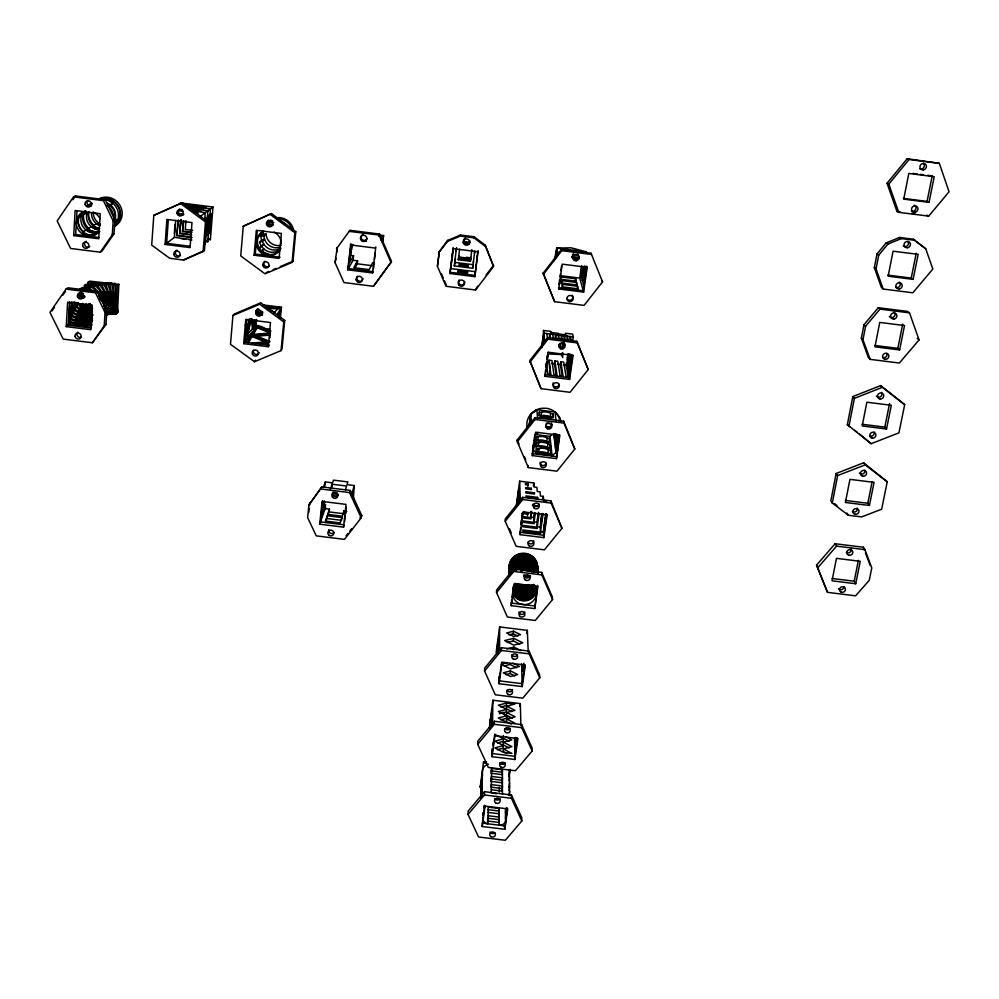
<?xml version="1.0" encoding="UTF-8"?>
<svg xmlns="http://www.w3.org/2000/svg" width="999" height="999" viewBox="0 0 999 999"><rect width="100%" height="100%" fill="white"/><g stroke="black" fill="none" stroke-linecap="round" stroke-linejoin="round"><path stroke-width="1.5" d="M484.565 671.003L501.473 650.461L501.473 647.689L529.07 651.086L539.61 674.924L539.76 677.809L522.789 698.164L495.292 694.78L484.565 671.003L484.64 668.156L501.473 647.689M502.06 791.071L502.422 785.988L491.358 784.627L490.996 787.137L502.06 788.498M502.06 784.04L502.422 777.771L491.471 776.435L491.083 781.443M502.06 774.675L502.422 769.73L491.583 768.406L491.196 773.338M526.885 427.023L526.898 422.689A17.195 16.633 -6.8 0 1 541.77 408.279L546.266 408.254A17.195 16.633 -6.8 0 1 560.739 421.166M499.05 683.728L502.06 662.187L525.349 665.047L522.24 686.588L499.05 683.728L499.075 676.286M498.801 822.289L499.175 817.082L488.036 815.721M498.838 814.934L499.2 808.491L488.186 807.142L487.899 823.8A5.682 5.12 2.2 0 1 482.992 819.38M499.562 650.124L499.65 626.947L527.347 630.369L528.221 652.122M499.2 808.491L499.138 825.174A5.682 5.12 1.6 0 0 505.494 820.791L505.457 809.415M499.263 791.845L499.275 787.287M496.553 592.594L496.578 590.047L513.698 568.955L541.695 572.427L552.322 596.94L552.547 599.525L535.264 620.479L507.392 617.032L496.553 592.594L513.748 571.428L513.698 568.955M279.458 317.02L279.495 314.123L279.033 317.158M279.72 316.72L279.757 312.375M477.709 744.292L494.355 724.3L494.393 721.253L521.615 724.6L532.042 747.814L532.167 750.961L515.447 770.753L488.324 767.444L477.709 744.292L477.809 741.171L494.393 721.253M491.246 793.006L491.583 768.406M492.007 756.68L494.955 735.714L517.932 738.536L514.897 759.49L492.007 756.68L492.107 748.988M492.544 725.012L492.869 700.237L520.342 703.608L520.904 725.386M532.017 571.715A14.548 13.711 -1 0 0 524.113 569.467L522.24 570.179L524.138 569.954L524.2 567.17L522.302 567.145L522.664 570.354L524.2 567.17L522.327 567.632A14.498 13.661 -1 0 0 516.383 569.592M487.612 822.264L487.674 818.231L498.813 819.592M489.323 728.483L492.869 700.237M527.909 566.72L526.086 566.233L525.674 569.517L524.2 569.792L524.225 566.57L527.909 566.72L525.686 569.43L529.857 569.505L531.331 567.17L529.707 566.258L528.533 569.33L531.331 567.17L529.732 566.745A14.448 13.624 -1 0 0 513.461 569.954M468.056 814.435L484.453 794.979L484.515 791.683L511.388 794.967L521.728 817.594L521.803 820.991L505.344 840.259L478.571 837L468.056 814.435L468.194 811.063L484.515 791.683M486.575 762.137L483.578 761.775L483.553 762.974L486.55 763.348M482.192 826.523L485.052 806.093L507.729 808.865L504.782 829.282L482.192 826.523L482.679 820.204M483.104 812.674L483.041 815.346L483.454 812.449M481.868 796.315L482.529 770.341A8.142 7.418 2 0 1 488.461 764.148M480.194 786.188L480.157 787.424L483.578 761.775M556.693 434.016L555.194 444.455L555.444 434.078M493.568 266.408L485.189 245.142L474.125 236.751L460.389 235.015L447.627 240.397L439.348 251.398L437.425 266.296L446.004 286.288L475.536 290.01L493.568 266.408L485.189 245.142M87.837 285.402L87.962 282.367L89.723 281.156L118.844 284.315L117.482 313.024L115.847 314.36L109.728 313.698M116.346 303.746L117.208 285.527L118.844 284.315M66.234 326.636L67.607 302.322L92.345 305.432L90.872 329.72L66.234 326.636L68.194 325.162L91.184 328.047M68.194 325.162L69.518 301.723M73.701 235.602L75.125 210.514L100.25 213.686L98.714 238.749L73.701 235.602L75.649 234.515L99.088 237.475M91.409 324.263L91.221 327.297L68.232 324.413L70.167 322.964L71.366 301.873M75.649 234.515L76.998 211.014M91.596 321.241L92.42 307.642M91.908 321.728L92.37 314.173M92.395 342.757L104.208 325.924L105.057 312.525L95.454 292.794L66.009 289.098L49.95 312.375L63.212 339.111L92.395 342.757L105.994 324.463L106.843 311.114L97.278 291.471L67.982 287.799L66.009 289.098M100.25 252.198L112.275 234.827L113.162 220.991L103.421 200.649L73.526 196.878L57.168 220.904L70.617 248.476L100.25 252.198L102.073 251.049L114.061 233.754L114.935 219.98L105.245 199.725L75.487 195.966L73.526 196.878M153.796 215.384L151.711 245.13L169.718 258.291L183.479 260.027L203.097 251.598L204.445 250.449L206.793 220.879L182.205 202.735L153.796 215.384L182.205 202.735M165.085 244.455L166.895 219.418L191.995 222.577L190.072 247.602L165.085 244.455L174.425 237.375L191.308 239.498M168.319 219.867L166.608 243.331L190.035 246.291M174.301 233.729L174.975 224.513M174.425 237.375L175.674 220.454M192.045 237.562L176.811 235.639L177.947 220.367M176.811 235.639L178.471 220.005M191.758 235.065L179.683 233.541L180.694 219.917M180.295 226.573L180.744 220.542M179.683 233.541L181.219 219.555M191.483 232.617L182.505 231.493L183.292 220.979M182.505 231.493L183.804 220.629M185.951 220.542L185.277 229.47L192.695 230.407M204.645 220.192L205.245 212.575L193.019 211.039M203.097 251.598L205.831 217.457M205.232 243.918L207.867 210.689L189.698 208.391M206.83 235.727L208.441 215.547M204.845 241.396L207.829 241.77L210.452 208.828L184.94 205.607M209.39 233.666L210.989 213.661L208.866 215.322M207.417 239.298L210.377 239.673L212.987 207.005L180.257 202.859M270.841 330.856C267.982 332.018 258.192 322.003 257.717 328.009L270.454 333.004L252.834 334.465L252.272 336.626L265.185 341.908M252.722 335.914L252.834 334.465M248.339 342.857L258.054 326.236M259.39 327.847L259.515 326.423M232.942 315.509L230.494 344.293L254.495 361.725L281.044 350.624L282.03 349.051L284.715 320.429L260.727 302.834L234.141 314.086L232.942 315.509L259.64 304.208L260.727 302.834M243.269 226.249L240.734 255.919L265.072 273.863L292.058 262.387L293.007 261.189L295.791 231.693L271.466 213.574L243.269 226.249L271.466 213.574M243.681 343.656L245.791 319.43L270.479 322.527L268.269 346.74L243.681 343.656L258.117 325.624L256.044 325.374L247.377 334.128M246.815 319.493L244.83 342.108L269.305 345.179L268.269 346.74M254.121 255.245L256.318 230.27L281.381 233.441L279.083 258.391L254.121 255.245L255.257 254.083L257.305 230.769M256.044 325.374L256.568 319.505M257.929 327.672L258.117 325.624L245.017 339.985M475.536 290.01L477.547 286.214M523.888 663.261L522.477 671.128L523.089 664.41M270.005 337.65L270.279 334.628M280.432 318.057L281.443 307.217L262.974 304.895M281.044 350.624L283.741 321.89L284.715 320.429M292.058 262.387L294.842 232.755L295.791 231.693M516.833 737.811L515.172 751.198L515.709 737.449M477.197 257.33L477.322 255.931M453.171 247.49L449.925 273.514L474.85 276.661L477.834 251.823M476.024 266.583L476.173 265.135M498.201 652.135L498.938 644.692L497.352 654.108M308.903 504.97L307.63 517.532L316.246 535.864L344.493 539.36L361.188 517.832L361.8 515.571L350.224 490.422L321.865 486.9L308.903 504.97L321.865 486.9M308.766 512.499L309.19 508.329M309.465 505.544L309.752 502.759M336.438 248.838L349.95 230.319L379.595 234.066L391.571 261.501L373.476 286.288L343.956 282.567L335.04 262.587L337.2 247.702L336.725 252.26M336.114 258.341L335.04 262.587M490.097 726.485L491.046 717.195L490.047 721.59L492.107 709.59L490.909 726.91M490.671 726.373L490.959 723.638L490.284 726.56M491.645 725.224L491.933 722.464L491.246 725.424M319.717 524.188L322.065 501.423L346.004 504.395L343.544 527.147L319.717 524.188L325.624 507.167M322.702 500.736L320.504 521.903L344.243 524.85L343.544 527.147M322.877 502.172L321.416 516.321L323.276 510.988L324.3 501.186M324.887 486.101L325.324 481.943L332.555 482.842L333.504 480.144L347.902 481.93L347.04 484.652L354.283 485.551L353.346 498.863M347.64 269.805L350.924 243.793L348.339 268.569L373.139 271.691L372.552 272.939L347.64 269.805L353.097 260.24L353.559 255.744L350.549 255.369M324.613 501.286L323.738 509.677L325.549 504.483L325.112 508.616L329.458 509.165L328.271 514.547M350.399 256.843L351.648 244.817M351.685 249.725L351.998 246.728M326.935 518.506L327.235 515.721L341.87 517.544L341.571 520.329L326.935 518.506L325.574 522.564M345.392 489.81L346.591 486.038L332.08 484.228L331.78 487.012L332.267 485.626M353.097 260.24L357.605 260.814L357.28 263.798L354.745 268.444M346.803 511.313L343.906 510.951L343.619 513.711L329.158 511.913M344.568 521.828L345.217 515.784M345.542 512.762L346.191 506.718M345.716 513.611L346.178 509.365M372.552 272.939L375.824 246.94M373.476 268.606L374.15 262.412M374.488 259.315L375.162 253.122M352.759 496.953L353.097 493.881L352.335 496.428M382.43 242.632L383.092 236.613L378.559 236.039M382.954 241.546L383.616 235.564L349.25 231.381L349.95 230.319M456.531 247.59L454.295 265.934L472.652 268.244L473.051 264.673L454.932 262.387M473.339 262.612L473.501 261.201M474.488 253.484L474.637 252.123M485.102 246.278L474.001 237.849L474.125 236.751M439.348 251.398L437.425 266.296M449.925 273.514L453.284 248.714M452.622 255.494L451.998 259.915L452.26 258.529M459.615 249.188L458.316 259.752L470.404 261.288L470.879 257.38M529.358 426.061L530.594 418.306L530.794 422.227M457.954 273.714L458.329 270.654L467.544 271.815L467.17 274.875M470.404 261.288L471.853 249.563M472.652 268.244L474.75 251.099M467.544 271.815L467.357 273.301L458.091 272.128L458.329 270.654M474.85 276.661L478.084 250.637M516.121 506.718L519.655 481.181L533.803 482.942L534.065 487L536.925 487.35L537.212 491.471L540.097 491.833L540.422 496.028L543.319 496.391L543.668 500.661L546.603 501.023M496.078 652.722L499.65 626.947M517.432 504.333L518.906 493.706L517.47 505.606M518.194 504.02L519.043 497.889L518.456 503.771M554.969 412.063L536.863 409.665L530.719 414.248L529.095 425.911L530.719 414.385L536.875 409.802M551.223 334.103L550.824 331.381L543.531 330.469L542.869 340.409M541.733 346.466L542.732 339.273M481.056 784.627L482.417 774.799M542.27 344.742L543.881 333.179L573.264 336.875L572.852 339.76L569.905 339.398L570.329 336.501L571.216 340.946M480.919 789.647L482.292 779.757M480.831 792.806L482.217 782.891M555.357 258.454L556.793 248.102L571.066 247.802L586.538 251.86L556.793 248.102L554.283 260.652M482.08 787.949L480.694 797.914L481.181 780.119A8.129 7.38 2.1 0 0 482.217 784.777M555.831 257.854L557.042 249.188M481.206 796.865L482.005 791.146M520.929 523.888L521.515 519.655M521.915 516.833L522.502 512.587M501.635 662.424L499.063 680.831L522.152 683.678L524.8 665.284M520.067 534.665L523.239 511.913L547.165 514.885L543.893 537.624L520.067 534.665L520.616 527.797M521.041 524.775L522.727 512.699M522.102 523.663L522.489 520.904L534.09 522.34L534.178 523.676L522.539 522.227L522.489 520.904M511.226 605.669L514.323 583.491L537.949 586.425L534.752 608.578L511.226 605.669L511.588 600.112M512 597.177L512.624 592.757M513.036 589.81L513.648 585.389M532.33 455.594L535.601 432.205L559.865 435.227L556.493 458.616L532.33 455.594L532.604 450.674M533.016 447.752L533.628 443.394M534.028 440.472L534.64 436.101M527.847 486.575L528.234 483.853L525.387 483.491L525.449 484.715L528.296 485.064L528.234 483.853M555.194 433.666L558.166 437.437L555.981 452.622L552.072 455.507L536.538 453.558L533.391 449.937L535.539 434.615L538.473 432.43M549.35 336.813L549.75 333.916L550.374 338.324M538.985 414.398L539.323 412.05L541.583 412.325A4.708 1.111 7.9 0 1 546.041 412.013A4.708 1.111 7.9 0 1 550.674 413.461L552.947 413.748L553.384 417.32L539.635 415.596L539.323 412.05M484.065 808.091L484.465 805.194L484.415 807.854A5.682 5.145 2.1 0 1 485.114 805.956M546.89 358.728L547.315 355.731M492.994 744.517L493.356 741.907M545.117 376.336L548.488 352.272L573.089 355.357L569.617 379.408L545.117 376.336L545.554 370.154M545.966 367.157L546.603 362.662M547.015 359.665L548.064 352.185M482.979 818.044L484.715 805.669M492.682 749.038L492.045 753.521L514.847 756.318L517.432 738.411M493.094 746.053L494.767 734.115M536.451 442.507L535.951 446.053L538.236 446.341A4.745 1.211 8 0 1 541.695 445.854L542.732 445.954A4.745 1.211 8 0 1 547.402 447.49L549.687 447.764L550.199 444.23L547.902 443.943A4.745 1.199 8 0 0 543.231 442.42L542.195 442.32A4.745 1.199 8 0 0 538.736 442.794L536.451 442.507L536.75 446.366L550.611 448.089L550.199 444.23M558.928 284.565L559.577 279.932M560.014 276.848L560.451 273.763M560.889 270.667L561.538 266.046M558.753 288.961L562.237 264.161L587.212 267.32L583.628 292.095L558.753 288.961L558.503 287.65L583.254 290.771L586.825 266.096M538.823 415.572L541.096 415.859L541.583 412.325M536.238 452.072L536.75 448.489L539.073 448.776A4.808 1.236 8 0 1 543.618 448.376A4.808 1.236 8 0 1 548.364 449.937L550.686 450.224L551.111 454.195L537.05 452.435L536.75 448.489M535.501 440.172L537.762 440.459L538.261 436.963A4.683 1.174 8 0 1 541.67 436.501L542.694 436.6A4.683 1.174 8 0 1 547.302 438.086L549.562 438.374L549.974 442.132L536.288 440.422L536.001 436.675L538.261 436.963M567.844 353.808L570.417 367.757L569.992 370.741L567.432 356.693L567.007 359.565L569.555 373.713L569.13 376.685L566.096 376.311L563.673 362.063L560.751 361.7L563.049 375.924L560.014 375.549L557.829 361.326L554.895 360.964L556.967 375.162L553.933 374.787L551.972 360.589L549.05 360.227L550.099 374.513M527.472 515.596L527.859 512.874L523.576 512.35M538.236 446.341L538.736 442.794M561.101 283.554L561.525 280.557L576.585 282.467L577.247 284.99L562.05 283.079L561.525 280.557M533.379 485.951L533.803 482.942M539.073 448.776L538.561 452.36A4.808 1.236 8 0 1 543.119 451.96A4.808 1.236 8 0 1 547.852 453.521L550.174 453.808L550.686 450.224M509.028 634.865L513.186 633.816L513.548 631.218L520.579 634.677L513.648 636.425L506.618 632.954L513.548 631.218M561.9 287.375L562.325 284.34L577.584 286.276L578.271 288.861L562.862 286.925L562.325 284.34M555.219 337.55L555.631 334.653L556.331 339.073M507.305 642.457L513.311 640.933L513.673 638.311L522.802 642.819L513.798 645.142L504.67 640.584L513.673 638.311M534.415 513.086L533.791 517.494L530.919 517.132L531.755 511.263M505.844 674.675L510.102 673.513L510.464 670.878L517.632 674.562L510.539 676.523L503.371 672.814L510.464 670.878M513.461 649.737L513.836 647.077L521.041 650.686M554.895 360.964L554.495 363.823L551.573 363.461M558.166 337.924L558.566 335.027M500.749 707.017L506.256 705.594L506.618 703.059L514.86 704.07L506.63 706.193L506.268 708.741L511.838 711.538M506.618 703.059L498.351 705.182L506.655 709.365L506.293 711.912L499.338 713.723M503.409 735.539L503.059 738.086L509.028 741.183M506.63 706.193L514.985 710.376L506.68 712.549L506.306 715.122L512.325 718.156M495.079 734.515L503.421 738.848L503.059 741.408L497.465 742.956M506.655 709.365L498.314 711.525L506.693 715.771L506.331 718.343L500.724 719.829M546.053 514.023L543.456 532.03L540.509 531.668L540.184 527.097L537.262 526.735L536.962 522.252L534.065 521.89L535.327 513.024M505.806 736.775L511.788 739.884L503.421 742.195L503.059 744.755L509.09 747.914M506.68 712.549L515.097 716.807L506.718 719.03L506.343 721.615L511.201 724.088M561.101 338.286L561.513 335.402L562.287 339.822M503.421 738.848L495.017 741.158L503.434 745.566L503.071 748.139L497.415 749.725M552.947 413.748L552.447 417.282L550.174 416.995L550.674 413.461M549.562 438.374L549.063 441.87L546.803 441.583L547.302 438.086M503.421 742.195L511.875 746.603L503.434 748.963L503.071 751.548L506.718 753.471M547.402 447.49L547.902 443.943M536.962 522.252L538.461 512.387M538.548 513.711L537.674 519.88L537.587 518.556M537.262 526.735L539.173 513.336M562.162 376.036L560.339 364.56L560.751 361.7M561.65 355.844L562.062 353.009L562.824 357.58M564.035 338.661L564.447 335.764L565.272 340.197M547.852 453.521L548.364 449.937M562.524 355.806L562.937 352.947M542.882 499.463L543.319 496.391M540.946 519.73L541.783 513.861M540.184 527.097L542.095 513.698M566.97 339.023L567.382 336.139L568.244 340.572M575.187 281.706L575.611 278.758L560.751 276.873L561.263 279.32L576.261 281.219L575.611 278.758M542.207 513.598L540.909 524.725L542.519 513.523M540.509 531.668L543.094 513.648M576.161 285.452L576.585 282.467M555.182 433.903L554.557 438.336L554.108 434.602M526.923 633.391L527.347 630.369M577.584 286.276L577.147 289.298L572.577 288.723M543.993 526.161L545.716 514.185M559.215 420.916L559.615 417.869L560.052 421.079M583.628 292.095L579.732 278.097L581.43 266.271M581.992 265.971L580.706 274.875L581.406 277.31L582.917 266.833M508.941 775.736L509.827 769.642M508.953 776.972L510.052 769.33M546.753 514.148L543.706 535.277L519.992 532.33M509.078 780.918L509.478 778.121M519.905 706.58L520.342 703.608M534.752 608.578L537.574 585.364M583.491 266.508L581.755 278.534L582.467 281.031L584.652 265.871M556.493 458.616L559.403 434.752M508.916 787.324L509.527 783.091M505.469 812.736L506.093 808.403M508.941 790.484L509.552 786.238M505.494 818.081L506.955 807.941L506.968 810.614A5.682 5.145 1.5 0 0 506.58 807.979M572.152 355.806L571.715 358.803L570.841 354.258M572.552 355.257L569.305 377.697L544.917 374.637M504.782 829.282L507.292 808.416M508.991 795.579L509.602 791.308M278.796 317.495L279.495 312.937M525.686 569.43L526.111 566.72L524.25 567.057A14.486 13.661 -1 0 0 514.86 570.142M458.316 259.752L458.891 256.343M458.678 257.218L458.903 255.856M439.061 252.547L447.377 241.508L460.202 236.101L460.389 235.015M454.295 265.934L455.544 258.941M455.044 260.302L455.294 258.903M456.156 251.161L456.406 249.812M451.311 263.461L451.585 262.038M70.567 312.4L72.565 302.123L75.674 302.485M70.529 314.335L72.515 304.058L73.664 303.246L71.391 314.96L70.242 315.809M74.201 302.235L70.792 319.792L91.708 325.162M452.435 254.208L452.709 252.822M453.096 250.774L453.359 249.438M874.325 267.72L876.997 253.958L886.175 242.907L899.5 237.487L913.261 239.236L925.773 248.826L932.829 269.068L912.824 292.782L883.228 289.048L881.493 287.724L874.325 267.72L876.036 268.956L883.228 289.048M861.35 338.199L863.948 324.762L878.258 307.717L907.616 311.426L909.477 312.849L919.068 339.91L899.362 363.037L870.129 359.365L868.468 357.742L861.35 338.199L862.974 339.735L870.129 359.365M836.151 473.489L830.843 500.836L832.292 503.046L848.388 515.272L861.613 516.92L881.667 509.203L887.249 481.793L863.598 462.799L836.151 473.489L837.637 475.586L832.292 503.046M876.036 268.956L878.72 255.132L887.949 244.031L901.335 238.599L915.159 240.347M862.974 339.735L865.596 326.248L879.982 309.128L909.477 312.849M847.339 424.675L852.809 396.578L880.656 385.577L904.682 404.67L898.938 432.854L871.128 443.706L847.339 424.675L849.799 426.573M848.888 426.585L854.382 398.364L852.809 396.578M913.123 279.37L888.148 276.211L893.056 251.186L918.143 254.358L913.123 279.37L911.238 278.084L916.233 253.197M929.045 202.36L903.745 199.138L908.803 173.451L934.202 176.686L929.045 202.36L927.072 201.411L932.204 175.861L927.734 175.287M899.624 349.937L874.949 346.828L879.757 322.415L904.532 325.537L899.624 349.937L897.839 348.351L902.709 324.063M869.417 505.469L845.404 502.472L849.962 479.358L874.075 482.367L869.417 505.469L867.806 503.246L872.139 481.68M886.525 429.021L862.187 425.974L866.87 402.222L891.308 405.294L886.525 429.021L884.814 427.11L889.572 403.471M855.718 583.753L860.251 561.301L836.475 558.341L832.042 580.819L855.718 583.753L854.195 581.218L858.391 560.339M255.956 320.08L254.308 327.472L253.496 320.117M257.605 312.687L258.266 309.727M251.286 318.718L252.435 329.021L254.458 328.659L256.431 319.792M258.079 312.4L258.741 309.44M253.172 325.799L254.495 319.88M256.144 312.487L256.805 309.528M447.377 241.508L447.627 240.397M245.329 336.188L247.415 335.814L251.236 319.081M246.403 331.568L249.338 318.781M247.652 328.009L249.388 320.404M245.754 334.415L247.252 334.615L250.824 318.981M351.261 495.467L354.283 485.551M341.87 517.544L340.209 522.927L325.412 521.091L327.235 515.721M343.906 510.951L342.282 516.208L327.684 514.398L329.458 509.165M361.188 517.832L349.563 492.582L350.224 490.422M71.616 312.312L74.962 302.51M75.1 302.947L71.766 312.749L72.902 311.913L75.762 303.534M76.386 302.547L71.628 316.508L91.758 324.463M103.696 306.481L105.22 302.098L100.887 300.374M330.319 489.235L332.08 484.228M323.264 487.574L325.324 481.943M373.476 286.288L390.646 262.737M278.134 315.784L281.243 309.265M372.627 262.7L369.218 269.63L353.796 267.695L357.605 260.814M381.181 240.409L383.616 235.564M72.128 311.913L76.748 302.747M76.786 303.147L73.489 309.69L77.248 303.646M77.959 302.709L72.702 313.149L91.708 323.526M104.196 308.853L106.306 304.732L108.042 303.384L99.875 298.901M105.257 308.853L108.042 303.384M379.595 234.066L379.033 235.14L391.059 262.7M353.559 255.744L349.65 262.5L351.261 247.103L352.809 244.543M277.06 314.697L281.443 307.217M267.145 344.905L269.518 341.021M529.945 569.442L531.406 566.62L532.879 567.719L531.093 569.855L529.945 569.442L532.879 567.719L531.431 567.095A14.436 13.611 -1 0 0 510.501 573.988M524.2 569.792L526.098 566.833A14.473 13.649 -1 0 0 514.847 569.667M247.003 342.382L258.117 325.624M81.443 290.484L84.99 286.663L91.346 291.096M77.822 303.246L75.4 306.88L76.523 306.069M78.397 303.546L74.088 310.015L91.858 322.34M76.823 315.372L78.159 313.374L88.324 320.417L87.238 321.266L77.048 314.198L78.159 313.374M105.282 310.814L110.427 304.395L98.988 296.416M106.181 310.714L110.427 304.395M72.915 199.75L75.487 195.966M254.495 361.725L255.594 360.115M51.985 310.964L54.508 307.305M62.925 295.117L65.459 291.458M486.051 275.087L493.606 265.197M543.169 273.177L561.475 249.525L591.058 253.271L602.547 281.893L584.065 305.394L554.595 301.686L543.169 273.177L554.595 301.686M543.356 274.425L561.75 250.674L561.475 249.525M346.091 535.826L347.939 533.454M349.787 531.068L351.636 528.683M359.952 517.957L361.8 515.571M547.764 337.662L529.795 360.577L541.046 388.673L570.079 392.307L588.224 369.53L576.91 341.321L547.764 337.662L547.964 339.185L529.92 362.212M101.274 199.438A15.547 14.585 48.6 0 1 104.42 199.375L109.041 200.512L113.187 203.022L109.066 206.531M517.245 439.885L534.915 417.607L563.661 421.203L574.812 449.026L556.98 471.166L528.346 467.594L517.307 441.845L517.245 439.885L519.08 444.155M517.307 441.845L535.064 419.468L534.915 417.607M522.589 497.352L505.219 518.993L505.232 521.266L516.171 546.328L544.405 549.837L561.938 528.321L550.936 500.874L522.589 497.352L522.689 499.537L505.232 521.266M887.037 183.254L907.204 158.741L939.335 163.337L949.05 191.771L928.708 216.134L898.725 212.325L896.902 211.338L887.037 183.254L888.823 184.103L898.725 212.325M888.823 184.103L909.09 159.49L939.335 163.337M816.558 565.109L835.139 543.731L863.311 547.227L864.897 549.637L871.777 567.894L869.255 580.294L855.556 595.829L827.497 592.345L816.558 565.109L827.497 592.345M817.931 567.569L836.588 546.116L864.897 549.637M85.714 288.699L89.573 285.165L112.562 305.794L106.481 312.562M86.538 288.561L89.573 285.165M76.661 305.444L78.721 303.134L77.497 303.908M77.685 312.25L79.283 310.464L88.486 318.681L86.888 320.454M106.781 311.676L112.562 305.794M273.526 313.449L279.358 306.955M261.813 251.199L263.836 248.951L261.676 251.224L268.743 254.495M255.931 310.826L257.867 308.703M259.153 248.089L263.848 244.256L259.153 248.089A15.709 15.16 47.2 0 0 261.513 250.924M259.54 242.233L262.425 241.346L264.548 239.211L261.676 240.085L259.54 242.233A15.572 15.035 47.5 0 0 261.775 246.541A12.562 12.125 47.2 0 0 280.781 248.863M261.95 240.846A15.435 14.898 47.8 0 1 260.901 236.176L263.911 236.076L265.996 234.003A12.238 11.826 48.1 0 0 281.243 245.304M557.092 435.527L555.481 446.665L555.956 450.599L557.579 434.54M260.901 236.176L263.012 234.103L265.996 234.003M258.404 236.825L260.589 234.69A12.562 12.125 47.2 0 1 262.637 231.481M529.67 566.845L527.16 569.255L527.934 566.133L529.67 566.845L527.959 566.62A14.461 13.636 -1 0 0 513.898 569.992M532.23 570.367L534.378 567.944L535.489 569.38L532.317 570.317L533.179 570.978L536.475 570.404L537.762 572.752L537.325 571.028L534.028 571.64L536.525 569.83L537.212 571.478A14.386 13.561 -1.1 0 0 522.015 562.974A14.386 13.561 -1.1 0 0 509.627 575.074M90.022 287.25L94.131 284.028L114.311 307.192L106.219 313.998M91.821 285.989L94.131 284.028M98.014 292.807L99.85 291.258L107.929 300.524L106.893 301.323L98.801 292.02L99.85 291.258M104.208 325.924L105.994 324.463M183.479 260.027L204.445 250.449M98.913 284.74L103.059 282.854L116.696 309.802L106.718 314.872M107.467 314.423L108.479 313.611M106.294 314.722L115.684 308.541L98.651 283.266L94.805 285.689M107.018 314.223L108.042 313.399M114.311 307.192L112.612 308.541L110.589 306.218M106.331 313.848L107.355 313.024M105.057 312.525L106.843 311.114M114.485 304.27L115.472 303.484L112.962 291.945L111.963 292.707L114.161 302.822M209.815 209.478L212.987 207.005M199.775 216.845L207.867 210.689M207.243 211.326L210.452 208.828M90.297 318.132L92.07 316.758L85.902 304.683M88.486 318.681L87.4 319.518L78.172 311.288L79.283 310.464M90.135 313.461L91.896 312.113L89.972 303.484M103.446 303.446L105.22 302.098M85.202 304.283L89.323 312.35L88.249 313.162L83.441 303.733M101.399 300.137L102.46 299.35L99.912 297.577M206.793 220.879L205.444 221.903L180.732 203.671M89.785 304.483L90.422 307.355L89.373 308.154L88.412 303.821M90.21 305.569L91.271 304.795L88.849 304.87M536.538 453.558L535.102 434.515L549.974 436.376L552.472 434.515M110.065 313.948L116.196 313.773L117.832 312.425L115.11 283.416L113.449 284.64L115.035 301.498M106.693 284.715L111.401 283.017L117.682 311.838L116.034 313.187L106.98 314.585M82.118 304.558L81.019 305.344L87.875 315.447L88.961 314.623L82.118 304.558L80.095 305.831M95.055 292.395L96.129 291.621L105.332 299.887L104.283 300.674L98.514 295.504M95.454 292.794L97.278 291.471M102.685 284.877L107.33 282.779L117.345 310.914L115.697 312.25L106.943 314.835M98.551 285.352L103.059 282.854M94.318 286.139L98.651 283.266M533.179 570.978L535.564 568.843L536.475 570.404L533.966 571.703M78.933 289.722L80.807 288.436L83.529 289.935M106.731 314.161L115.684 308.541M112.275 234.827L114.061 233.754M114.86 222.315L118.244 220.354L115.422 219.181M113.162 220.991L114.935 219.98M113.187 203.022L109.753 204.832A15.684 14.698 48.4 0 0 106.668 202.797M87.313 212.662L83.604 214.585A12.712 11.913 48.1 0 1 85.415 211.288M103.421 200.649L105.245 199.725M87.138 313.324L89.323 312.35M105.869 314.785L116.696 309.802M534.303 568.493L531.218 569.817L533.004 567.207L534.303 568.493L533.029 567.682A14.423 13.599 -1 0 0 510.489 573.501M266.146 272.615L268.981 271.416M273.214 269.618L276.049 268.406M280.282 266.608L293.007 261.189M854.382 398.364L882.367 387.312L904.682 404.67M837.637 475.586L865.196 464.872L887.249 481.793M95.654 286.251L100.037 284.952M102.947 284.078L107.33 282.779M93.132 315.022L90.16 315.896L91.92 314.548L88.387 304.732M503.434 745.566L494.955 747.926L503.446 752.397L511.963 753.446L503.434 748.963M503.996 666.033L509.989 664.422L516.471 667.732M507.367 662.624L501.373 664.223L510.439 668.88L519.43 666.445L512.949 663.149M506.693 715.771L498.276 717.994L506.73 722.302M506.73 648.913L513.836 647.077M526.111 569.118L524.225 569.58L526.111 569.118A14.535 13.699 -1 0 1 533.041 571.928M100.837 284.665L82.717 287.487L80.907 288.723L86.975 287.787M103.859 284.191L111.401 283.017M92.395 286.164L101.011 284.827M88.049 307.729L90.422 307.355M527.971 569.005L526.111 569.23L527.971 569.005A14.523 13.686 -1 0 1 533.516 571.815M263.536 343.494L266.546 343.219M260.314 344.468L267.844 343.781M251.611 343.119L268.182 341.621L252.385 335.164M252.909 343.681L269.48 342.17M270.279 333.591L254.108 335.002L269.905 341.446M257.13 335.527L261.538 335.152M256.93 336.201L270.155 335.04M115.11 283.416L85.989 284.315L84.203 285.539L101.136 285.015M106.031 283.928L94.368 284.29L93.319 285.027L100.637 284.802M256.818 312.175L262.749 312.125M256.631 312.6L262.575 312.537M258.154 313.674L262.612 313.624M257.979 314.098L262.425 314.048M269.98 308.266L277.747 308.229M266.608 308.679L279.033 308.629L279.171 307.168L266.745 307.205M265.459 306.818L277.897 306.768M541.608 441.271L546.078 441.258M529.757 569.118L527.959 569.118L529.757 569.118A14.51 13.674 -1 0 1 534.39 572.102M87.962 282.367L104.895 284.203M114.123 285.202L117.208 285.527M512.662 595.816L514.847 596.078A11.763 11.064 -0.9 0 0 528.671 599.562A11.763 11.064 -0.9 0 0 535.851 587.912A11.726 11.039 -0.9 0 1 525.586 598.726A11.726 11.039 -0.9 0 1 513.274 591.995L512.874 590.609M494.355 724.3L521.69 727.659L532.167 750.961M506.78 728.958L509.627 729.307M500.024 763.785L504.507 764.335M491.233 770.866L502.06 772.202M491.508 773.326L502.422 774.662M491.121 778.92L502.06 780.256M491.396 781.455L502.422 782.804M491.283 789.759L502.422 791.121M492.644 793.169L496.828 793.681M484.453 794.979L511.426 798.276L521.803 820.991M495.392 798.763L499.612 799.275M487.837 809.64L498.851 810.976M488.086 812.399L499.188 813.76M487.937 821.091L499.15 822.452M482.267 823.114L504.77 825.861M522.689 499.537L551.148 503.084L561.938 528.321M532.33 505.282L538.249 506.018M522.202 513.461L527.922 514.173L527.859 512.874M321.079 489.035L349.563 492.582M332.667 492.27L337.088 492.819M332.517 493.681L338.399 494.418M334.028 496.378L337 496.74M832.08 578.483L854.195 581.218M513.748 571.428L541.858 574.912L552.547 599.525M523.963 575.886L530.119 576.648M511.176 603.059L534.602 605.956M501.473 650.461L529.183 653.87L539.76 677.809M506.256 705.594L509.003 705.931M177.747 213.474L183.816 214.236M178.721 213.798L183.129 214.348M452.947 248.626L477.972 251.785M179.783 214.822L182.867 215.21M363.748 240.834L366.571 241.196M466.346 257.28L469.33 257.655M458.778 257.018L470.741 258.529M350.224 244.917L375.249 248.064M560.489 275.674L579.732 278.097M183.017 231.119L191.983 232.243M560.327 279.832L563.299 280.207M567.757 280.769L570.729 281.144M180.207 233.167L190.759 234.49M450.861 268.594L475.337 271.678M177.335 235.252L191.034 236.975M562.612 283.741L565.621 284.128M571.64 284.89L574.65 285.264M450.162 272.265L474.962 275.399M181.106 238.661L185.702 239.248M188.761 239.623L191.82 240.01M564.947 287.762L567.994 288.149M355.781 263.611L372.302 265.697M255.257 254.083L280.095 257.218M874.799 345.454L897.839 348.351M550.986 332.455L558.291 333.366L559.315 339.448M558.379 333.903L565.709 334.827M547.964 339.185L577.247 342.869L588.224 369.53M562.337 354.67L547.952 353.908L548.189 355.731M80.107 297.64L83.167 298.027M79.72 297.902L82.792 298.289M557.417 364.198L560.339 364.56M563.261 364.935L567.657 365.484M260.901 328.034L269.792 329.158M70.167 322.964L91.533 325.637M862.1 424.263L884.814 427.11M539.81 417.582L542.12 417.869A4.77 1.136 7.9 0 1 546.628 417.532A4.77 1.136 7.9 0 1 551.323 419.018L553.621 419.305M535.064 419.468L563.936 423.089L574.812 449.026M555.057 438.411L557.504 438.711M554.895 439.572L557.342 439.872M532.192 453.583L556.256 456.58M845.391 500.449L867.806 503.246M531.393 569.418L529.67 569.205L531.393 569.418A14.498 13.661 -1 0 1 534.865 572.102M912.861 173.401L917.319 173.963M920.291 174.35L923.276 174.725M903.371 198.401L927.072 201.411M896.902 211.338L899.887 211.713M911.812 213.237L914.797 213.611M887.849 275.125L911.238 278.084M460.202 236.101L474.001 237.849M564.51 250.137L580.069 252.098M561.75 250.674L591.47 254.433L591.058 253.271M185.964 205.007L206.006 207.53M572.502 254.383L578.234 255.107M463.711 241.808L469.692 242.557M463.573 242.008L469.63 242.782M186.076 207.18L203.409 209.365M463.424 242.22L469.58 242.994M465.059 242.957L468.056 243.331M571.69 256.493L578.921 257.405M463.274 243.207L469.443 243.993M576.373 257.954L579.233 258.316M572.002 257.642L579.258 258.566M190.559 209.952L200.749 211.239M179.271 209.291L182.33 209.678M178.946 210.727L183.354 211.276M193.644 212.575L198.052 213.137M252.984 328.459L254.458 328.659M245.904 335.614L247.415 335.814M78.009 294.742L84.016 296.291M85.152 296.94L80.644 295.779L79.508 296.578L84.028 297.752M79.121 296.853L83.654 298.014M68.856 321.216L83.879 325.075M533.004 569.979L531.393 569.555L533.004 569.979A14.486 13.661 -1 0 1 534.852 571.628M270.504 310.689L274.837 311.988M256.606 313.524L262.487 315.309M257.804 314.448L260.739 315.347M257.829 326.573L270.579 331.568M262.225 328.958L269.305 331.743M907.204 158.741L909.09 159.49M69.718 317.919L88.499 325.337M80.669 292.357L83.566 293.506M78.796 293.669L84.59 295.966M255.419 337.05L259.728 338.811M205.132 240.597L207.829 241.77M207.705 238.499L210.377 239.673M513.186 633.816L517.869 636.126M513.311 640.933L519.83 644.168M506.718 719.03L515.209 723.351M926.735 215.122L928.708 216.134M506.393 728.221L508.841 729.482M510.102 673.513L514.872 675.973M70.804 314.535L87.163 323.476M925.773 248.826L913.261 239.236M899.5 237.487L901.335 238.599M886.175 242.907L887.949 244.031M876.997 253.958L878.72 255.132M72.203 311.388L87.5 321.99M83.142 287.937L88.262 291.496M106.144 303.958L108.704 305.744M259.64 304.208L283.741 321.89M270.404 214.56L294.842 232.755M834.54 503.646L837 505.519M854.719 430.357L857.179 432.255M859.652 434.153L871.128 443.706M917.182 338.361L919.068 339.91M878.258 307.717L879.982 309.128M535.489 569.38L534.403 568.431A14.411 13.599 -1 0 0 520.541 564.647A14.411 13.599 -1 0 0 510.127 574.1M75.624 306.606L91.708 320.954M74.913 308.978L87.6 320.304M87.75 286.426L93.519 291.608M108.541 305.07L110.852 307.143M863.948 324.762L865.596 326.248M880.656 385.577L882.367 387.312M77.435 303.209L92.57 320.492M76.586 305.694L86.726 317.257M92.345 285.277L106.531 301.561M502.834 712.175L508.778 719.305M559.627 418.007L554.944 411.925L556.131 421.141M863.598 462.799L865.196 464.872M82.055 303.646L92.295 318.743M79.371 303.708L87.937 316.346M96.891 284.503L108.866 302.272M112.288 307.355L113.998 309.89M846.865 513.011L848.388 515.272M835.139 543.731L836.588 546.116M82.73 303.309L88.923 315.434M101.324 284.091L110.227 301.673M509.453 528.696L511.263 532.854M441.383 273.614L443.206 277.884M444.43 280.719L446.266 284.99M524.575 456.993L525.786 459.84M530.369 361.963L541.046 388.673M863.311 547.227L864.372 550.037M865.421 552.834L870.179 565.434M87.775 304.308L89.81 309.915L88.736 310.714L86.201 303.684M86.089 304.633L88.124 310.264M105.619 284.016L113.674 306.606M602.085 280.607L602.547 281.893M513.973 594.343L513.386 592.494L513.973 594.343A11.751 11.064 -0.9 0 0 527.909 599.288A11.751 11.064 -0.9 0 0 535.814 587.387A11.713 11.039 -1 0 1 525.561 598.214A11.713 11.039 -1 0 1 512.774 590.109M88.536 306.231L89.498 310.564M556.793 248.102L558.266 254.795M576.91 341.321L577.247 342.869M109.715 284.24L113.711 302.522M556.256 254.82L556.73 257.08M573.264 336.875L572.689 334.128L565.397 333.216L565.921 335.951M509.29 567.956L509.715 570.117L509.29 567.956A14.136 13.349 -1.1 0 1 523.788 553.221A14.136 13.349 -1.1 0 1 537.287 568.731M569.83 354.158L571.278 361.788L570.854 364.772L568.768 353.708M569.617 379.408L566.595 362.425L566.196 365.297L568.194 376.785M562.812 342.769L563.586 347.19M561.875 342.744L562.899 348.688M560.052 343.856L560.801 348.276M552.697 334.29L553.359 338.698M563.661 421.203L563.936 423.089M554.32 362.575L556.343 376.71M546.815 333.554L547.602 339.41M549.05 360.227L550.886 374.4L547.852 374.026L546.465 362.687M522.614 570.454L522.265 567.744L520.379 567.969L521.178 571.191L522.265 567.744L520.392 568.443A14.51 13.674 -1 0 0 516.358 570.079M543.531 330.469L544.93 341.646M547.027 361.663L547.177 362.912M543.468 336.076L544.38 343.456M543.069 338.961L543.606 343.431M545.891 364.148L546.228 367.008M553.721 433.591L555.981 452.622M542.669 341.858L543.019 344.855M245.429 324.45L246.84 336.388M246.204 325.649L247.252 334.615M541.67 345.904L541.87 347.627M252.934 320.392L253.908 329.208M251.848 318.456L252.185 321.391M549.974 436.376L552.072 455.507M550.936 500.874L551.148 503.084M91.658 304.932L92.108 309.59M89.648 303.634L89.935 306.543M536.863 409.665L537.637 418.831M543.356 530.656L543.893 537.624M533.291 444.955L533.478 447.564M533.091 445.566L533.391 449.937M530.719 414.248L531.356 423.514M541.695 572.427L541.858 574.912M534.403 513.811L534.49 515.122M533.716 516.183L534.065 521.89M528.234 465.534L528.346 467.594M530.606 511.525L530.919 517.132M529.07 651.086L529.183 653.87M519.655 481.181L520.354 500.511M522.202 570.566L522.19 570.079A14.56 13.724 -1 0 1 531.406 571.84M521.578 663.873L522.24 686.588M521.615 724.6L521.69 727.659M513.274 591.995L513.274 592.507A11.738 11.051 -0.9 0 0 526.386 599.15A11.738 11.051 -0.9 0 0 535.876 588.349M514.535 738.099L514.897 759.49M509.627 570.679L509.627 570.204A14.148 13.362 -1.1 0 1 523.763 553.683A14.148 13.362 -1.1 0 1 536.925 570.854M511.388 794.967L511.426 798.276M509.64 794.517L509.44 773.626A8.142 7.405 1.5 0 0 508.891 769.829M502.422 769.73L502.422 794.367M183.566 214.335A3.234 3.072 49.6 0 1 179.146 213.774A3.234 3.072 49.6 0 1 179.483 209.34M180.482 255.419A3.197 3.034 45.7 0 1 175.849 254.533A3.197 3.034 45.7 0 1 177.098 250.087M517.345 654.832A2.922 2.722 0.2 0 1 511.938 654.82M512.512 689.547A2.91 2.685 0.7 0 1 506.943 690.209M469.742 240.534A3.147 3.134 50.8 0 1 465.846 244.006A3.147 3.134 50.8 0 1 464.123 239.061M464.697 238.474A3.147 3.134 50.8 0 1 465.409 238.062M464.672 281.418A3.122 3.097 16.2 0 1 460.801 284.84A3.122 3.097 16.2 0 1 459.09 279.957M259.253 352.585A3.109 2.972 34 0 1 255.319 354.233A3.109 2.972 34 0 1 253.496 350.299M262.462 313.499A3.134 3.009 38.2 0 1 257.043 310.489M257.417 309.79A3.134 3.009 38.2 0 1 257.954 309.228M99.263 231.231A12.95 12.113 47.8 0 1 78.484 229.957A12.95 12.113 47.8 0 1 86.326 211.151M93.806 212.425A12.95 12.113 47.8 0 1 100.025 218.756M96.279 234.141A12.887 12.063 47.9 0 1 79.595 227.447A12.887 12.063 47.9 0 1 85.14 211.051M99.113 198.913A15.859 14.885 48.7 0 1 118.369 206.356A15.859 14.885 48.7 0 1 114.723 226.136M98.751 199.051A15.797 14.823 48.7 0 1 119.818 205.095A15.797 14.823 48.7 0 1 115.11 225.986M99.163 231.681A12.887 12.063 47.9 0 1 82.605 232.005L86.364 229.907A12.775 11.963 48.1 0 0 99.738 231.756M82.967 211.813A12.887 12.063 47.9 0 0 78.322 217.67L82.143 215.709A12.775 11.963 48.1 0 1 83.953 212.4M87.063 206.131A15.972 14.948 48.1 0 1 91.683 205.02M88.499 205.045A15.897 14.885 48.1 0 1 90.747 204.308M98.751 231.406A12.712 11.913 48.1 0 1 87.8 228.721L91.471 226.686A12.6 11.813 48.3 0 0 98.564 229.62M83.616 231.955A15.972 14.948 48.1 0 1 77.772 219.88M87.5 205.657A15.972 14.948 48.1 0 1 90.085 205.057M98.689 231.893A12.775 11.963 48.1 0 1 83.953 228.059A12.775 11.963 48.1 0 1 82.88 212.962M88.137 205.207A15.897 14.885 48.1 0 1 91.933 204.133M99.513 231.231A12.712 11.913 48.1 0 1 85.477 226.611A12.712 11.913 48.1 0 1 84.753 212M94.156 225.612A15.547 14.573 48.6 0 1 88.499 212.525M101.786 199.276A15.547 14.573 48.6 0 1 115.946 206.756A15.547 14.573 48.6 0 1 116.658 222.465M115.984 223.551A15.547 14.573 48.6 0 1 114.348 225.499M118.244 220.354A15.547 14.585 48.6 0 1 116.021 224.375M99.675 225.612A12.438 11.663 48.6 0 1 97.765 224.638M96.866 224.051A12.438 11.663 48.6 0 1 91.496 212.912M110.127 204.758A12.438 11.663 48.6 0 1 115.472 215.934M99.75 199.101A15.472 14.523 48.7 0 1 117.982 206.418A15.472 14.523 48.7 0 1 115.097 225.362M100.462 224.188A12.375 11.613 48.7 0 1 93.294 211.975M89.51 205.232A15.684 14.698 48.4 0 1 91.92 203.297M99.063 228.346A12.55 11.763 48.4 0 1 93.257 225.599L96.841 223.614A12.438 11.663 48.6 0 0 100.137 225.612M89.161 228.771A15.759 14.76 48.3 0 1 83.804 212.912M88.499 205.307A15.759 14.76 48.3 0 1 91.796 203.284M107.005 205.207A15.759 14.76 48.3 0 1 113.774 219.355M97.865 229.583A12.6 11.813 48.3 0 1 92.807 227.797M91.896 227.185A12.6 11.813 48.3 0 1 87.05 212.812M106.431 202.872A15.684 14.698 48.4 0 1 114.723 222.228M99.638 228.559A12.55 11.763 48.4 0 1 88.886 211.863M89.698 246.628A3.222 3.009 46.3 0 1 85.052 245.729A3.222 3.009 46.3 0 1 86.226 241.271M91.471 205.881A3.259 3.047 49.3 0 1 87.987 200.462M280.107 248.963A12.737 12.288 46.8 0 1 259.927 251.736A12.737 12.288 46.8 0 1 263.524 231.681M274.113 232.08A12.737 12.288 46.8 0 1 281.293 243.731M280.02 249.675A12.675 12.238 46.9 0 1 260.652 250.175A12.675 12.238 46.9 0 1 263.649 231.081M263.012 234.103A15.297 14.773 48.1 0 1 263.024 231.743M268.356 221.703A15.297 14.773 48.1 0 1 270.979 220.03M276.985 218.531A15.297 14.773 48.1 0 1 292.632 230.794M277.972 217.57A15.235 14.71 48.3 0 1 293.756 230.969M266.845 223.976A15.572 15.035 47.5 0 1 273.776 222.44M280.781 248.214A12.45 12.025 47.5 0 1 262.425 241.346M280.494 247.115A12.35 11.926 47.8 0 1 263.911 236.076M266.92 223.202A15.435 14.898 47.8 0 1 272.64 220.729M280.869 221.441A15.435 14.898 47.8 0 1 287.662 226.373M267.72 224.9A15.709 15.16 47.2 0 1 273.326 224.575M269.505 265.572A3.172 3.059 44.1 0 1 264.847 265.896A3.172 3.059 44.1 0 1 264.96 261.226M273.214 224.575A3.197 3.084 49.6 0 1 268.519 224.912A3.197 3.084 49.6 0 1 268.631 220.18M367.157 238.449A3.172 3.109 48.4 0 1 362.737 239.997A3.172 3.109 48.4 0 1 361.7 235.364M362.262 234.777A3.172 3.109 48.4 0 1 362.962 234.365M362.987 278.534A3.134 3.072 39 0 1 358.778 281.006A3.134 3.072 39 0 1 357.38 276.261M337.987 495.054A3.009 2.86 17.2 0 1 332.58 492.932M334.016 532.43A2.985 2.822 15.8 0 1 328.808 529.62M499.999 798.488A2.847 2.585 1.7 0 1 494.73 798.463M494.83 832.629A2.835 2.547 2 0 1 489.972 832.03M505.069 826.21A8.516 7.68 1.6 0 1 504.145 826.76M510.064 728.221A2.885 2.647 1 0 1 505.107 728.808M505.132 762.674A2.872 2.622 1.4 0 1 499.837 762.662M529.994 575.586A2.972 2.797 -1.3 0 1 526.66 577.996A2.972 2.797 -1.3 0 1 524.113 574.85M524.812 612.012A2.947 2.76 -0.6 0 1 518.956 612.012M531.693 584.64A11.838 11.139 -0.9 0 1 530.369 603.109A11.838 11.139 -0.9 0 1 512.724 594.942M513.523 589.235A11.838 11.139 -0.9 0 1 517.257 584.652M535.976 589.872A11.776 11.076 -0.9 0 1 526.485 600.711A11.776 11.076 -0.9 0 1 513.336 594.105M535.676 588.249A11.713 11.026 -1 0 1 524.812 597.764A11.713 11.026 -1 0 1 512.774 589.635M535.626 587.225A11.688 11.014 -1 0 1 524.75 596.715A11.688 11.014 -1 0 1 512.749 588.548M535.302 588.136A11.676 11.001 -1 0 1 523.963 596.216A11.676 11.001 -1 0 1 512.749 588.024M533.903 584.39A11.551 10.889 -1 0 1 515.709 586.401M532.991 585.127A11.538 10.889 -1 0 1 514.697 584.802M511.263 572.852A14.448 13.624 -1 0 1 513.049 570.404M533.916 584.84A11.563 10.902 -1 0 1 514.735 585.814M533.041 585.539A11.551 10.889 -1 0 1 514.735 585.327M535.664 587.724A11.701 11.014 -1 0 1 524.8 597.215A11.701 11.014 -1 0 1 512.774 589.11M535.289 587.599A11.676 10.989 -1 0 1 523.976 595.691A11.676 10.989 -1 0 1 512.762 587.524M535.214 585.664A11.626 10.964 -1 0 1 525.387 593.568A11.626 10.964 -1 0 1 513.886 588.061M534.69 586.525A11.626 10.952 -1 0 1 524.625 593.119A11.626 10.952 -1 0 1 513.886 587.562M535.227 586.101A11.638 10.964 -1 0 1 525.449 594.068A11.638 10.964 -1 0 1 513.898 588.648M511.238 573.326A14.461 13.636 -1 0 1 513.036 570.866M533.941 585.339A11.576 10.914 -1 0 1 514.747 586.301M534.665 585.526A11.601 10.939 -1 0 1 524.637 592.12A11.601 10.939 -1 0 1 513.923 586.613M533.953 586.326A11.588 10.927 -1 0 1 513.898 586.063M535.264 586.6A11.651 10.977 -1 0 1 524.725 594.642A11.651 10.977 -1 0 1 513.249 587.874M512.774 590.621A11.726 11.039 -0.9 0 0 525.586 598.726A11.726 11.039 -0.9 0 0 535.739 589.285M527.372 575.312A14.685 13.824 -0.9 0 1 530.432 576.298M509.715 574.887A14.398 13.574 -1.1 0 1 521.416 563.523A14.398 13.574 -1.1 0 1 536.55 570.292L535.601 569.318A14.398 13.586 -1 0 0 520.529 564.185A14.398 13.586 -1 0 0 509.727 575.374M530.756 585.639A11.513 10.864 -1.1 0 1 515.684 584.465M530.744 585.177A11.501 10.852 -1.1 0 1 515.684 584.015M529.433 585.476A11.489 10.839 -1.1 0 1 515.621 583.491M509.64 574.537A14.373 13.549 -1.1 0 1 523.001 562.437A14.373 13.549 -1.1 0 1 537.887 572.752L537.862 572.277A14.248 13.449 -1.1 0 0 522.152 557.917A14.248 13.449 -1.1 0 0 509.989 575.074M509.552 575.237A14.361 13.549 -1.1 0 1 522.652 561.987A14.361 13.549 -1.1 0 1 537.986 572.839M529.408 584.989A11.489 10.839 -1.1 0 1 516.733 583.965M526.61 585.551A11.476 10.827 -1.1 0 1 517.944 584.315M509.552 575.387A14.348 13.536 -1.1 0 1 522.315 561.563A14.348 13.536 -1.1 0 1 537.962 572.365M532.966 584.64A11.538 10.877 -1 0 1 515.659 585.389M531.93 585.202A11.526 10.864 -1 0 1 515.659 584.914M526.585 585.064A11.464 10.814 -1.1 0 1 519.255 584.477M509.527 574.937A14.336 13.524 -1.1 0 1 522.914 561.076A14.336 13.524 -1.1 0 1 538.111 573.089A14.286 13.487 -1.1 0 0 522.864 559.24A14.286 13.487 -1.1 0 0 509.64 574.775M526.535 584.615A11.451 10.814 -1.1 0 1 520.616 584.49M509.527 574.462A14.323 13.511 -1.1 0 1 523.214 560.589A14.323 13.511 -1.1 0 1 538.136 573.226M538.086 572.764A14.311 13.499 -1.1 0 0 522.589 560.189A14.311 13.499 -1.1 0 0 509.577 575.124A14.298 13.487 -1.1 0 1 522.877 559.702A14.298 13.487 -1.1 0 1 538.074 573.501M509.615 574.363A14.273 13.474 -1.1 0 1 522.14 558.841A14.273 13.474 -1.1 0 1 537.962 571.341M509.865 575.037A14.261 13.462 -1.1 0 1 522.127 558.379A14.261 13.462 -1.1 0 1 537.962 572.04M509.902 573.663A14.211 13.424 -1.1 0 1 522.652 556.48A14.211 13.424 -1.1 0 1 537.587 571.952M509.877 573.189A14.198 13.412 -1.1 0 1 522.952 556.006A14.198 13.412 -1.1 0 1 537.425 572.077M509.852 572.614A14.186 13.399 -1.1 0 1 522.976 555.544A14.186 13.399 -1.1 0 1 537.4 571.615M509.94 574.138A14.223 13.437 -1.1 0 1 522.702 556.942A14.223 13.437 -1.1 0 1 537.649 572.427M509.952 574.612A14.236 13.437 -1.1 0 1 522.102 557.454A14.236 13.437 -1.1 0 1 537.824 571.74M521.565 570.666A14.573 13.724 -1 0 1 529.682 571.528M534.777 588.448A11.663 10.989 -1 0 1 523.976 595.167A11.663 10.989 -1 0 1 513.249 588.374M511.563 573.264A14.473 13.649 -1 0 1 513.036 571.328M533.928 585.839A11.576 10.914 -1 0 1 513.886 585.576M534.665 586.026A11.613 10.939 -1 0 1 524.625 592.619A11.613 10.939 -1 0 1 513.898 587.112M524.238 575.986A14.71 13.849 -0.9 0 1 528.046 576.46M523.563 575.499A14.698 13.836 -0.9 0 1 530.432 576.785M509.777 571.191A14.161 13.374 -1.1 0 1 523.501 554.133A14.161 13.374 -1.1 0 1 536.95 571.328M509.802 571.678A14.161 13.387 -1.1 0 1 523.563 554.62A14.161 13.387 -1.1 0 1 536.987 571.865M509.815 572.152A14.173 13.387 -1.1 0 1 523.588 555.069A14.173 13.387 -1.1 0 1 537.012 572.34M539.085 504.12A3.009 2.872 -3.3 0 1 533.129 504.133M533.778 540.759A2.985 2.835 -2.1 0 1 528.046 542.207M540.134 441.021A17.195 16.633 -6.8 0 1 537.287 440.159M546.166 423.101A4.833 1.161 8 0 1 551.997 424.725M537.762 440.459A4.683 1.174 8 0 1 541.171 439.985L542.207 440.084A4.683 1.174 8 0 1 546.803 441.583M545.654 426.71A4.833 1.174 8 0 1 549.725 427.447M541.096 415.859A4.695 1.111 7.9 0 1 545.541 415.534A4.695 1.111 7.9 0 1 550.174 416.995M551.448 423.039A3.059 2.96 -7.5 0 1 549.762 426.91A3.059 2.96 -7.5 0 1 545.791 425.312M546.153 462.987A3.034 2.91 -5.2 0 1 542.744 465.509A3.034 2.91 -5.2 0 1 540.147 462.237M564.51 343.219A3.097 3.034 -16.5 0 1 562.412 347.327A3.097 3.034 -16.5 0 1 558.566 344.805M563.548 341.983A3.097 3.034 -16.5 0 1 564.11 342.532M559.065 384.29A3.072 2.997 -11.3 0 1 555.194 386.813A3.072 2.997 -11.3 0 1 553.184 382.779M577.484 253.958A3.159 3.109 -38.3 0 1 576.723 259.34A3.159 3.109 -38.3 0 1 572.439 256.069M573.076 254.57A3.159 3.109 -38.3 0 1 573.663 253.983M572.24 295.292A3.134 3.072 -26.5 0 1 571.278 299.85A3.134 3.072 -26.5 0 1 566.845 298.376M81.369 337.312A3.147 2.935 40 0 1 77.947 332.13M83.729 297.427A3.184 2.972 42.7 0 1 80.282 292.17M843.943 586.625A3.022 2.772 -19.8 0 1 838.486 588.698M851.16 548.975A3.047 2.81 -21.7 0 1 846.34 552.322M864.809 470.092A3.097 2.872 -26.2 0 1 859.39 473.002M857.242 508.091A3.072 2.847 -23.9 0 1 852.397 511.488M874.088 432.092A3.134 2.91 -28.6 0 1 869.829 435.976M881.518 392.382A3.159 2.935 -31.2 0 1 880.681 396.591A3.159 2.935 -31.2 0 1 876.373 396.054M894.03 312.1A3.222 3.009 -36.7 0 1 890.571 317.407M889.884 317.008A3.222 3.009 -36.7 0 1 889.347 316.446M886.95 353.484A3.197 2.972 -33.9 0 1 882.629 357.48M908.016 241.533A3.284 3.059 -41.6 0 1 903.271 245.991M899.3 282.08A3.247 3.022 -38.8 0 1 895.816 287.437M923.351 163.312A3.359 3.109 -46.6 0 1 919.779 168.893M914.26 205.107A3.322 3.084 -43.9 0 1 915.721 209.278A3.322 3.084 -43.9 0 1 911.425 211.039M69.605 306.755L68.919 318.843L70.08 317.982L70.767 305.931L69.605 306.755M497.839 642.469L496.928 651.585L498.726 638.598L497.839 642.469M468.381 265.16L468.206 266.583L459.053 265.434L459.29 264.011L468.381 265.16M469.193 258.679L469.031 260.052L460.002 258.916L460.214 257.542L469.193 258.679M518.768 489.597L516.933 504.42L518.768 489.597M546.128 514.198L544.205 529.657L546.128 514.198M585.027 267.07L582.829 282.292L583.553 284.852L585.776 269.505L585.027 267.07M116.696 304.021L115.709 304.795L114.61 293.157L115.609 292.407L116.696 304.021M87.35 325.449L86.239 326.323L73.988 324.787L75.125 323.913L87.35 325.449M87.612 324.488L86.501 325.362L74.5 322.277L75.637 321.416L87.612 324.488M87.8 323.326L86.701 324.188L75.15 319.63L76.286 318.781L87.8 323.326M114.023 302.759L113.012 303.546L108.991 292.257L110.002 291.496L114.023 302.759M87.962 321.965L86.863 322.814L75.961 316.858L77.085 316.021L87.962 321.965M112.275 301.998L111.264 302.784L105.794 291.983L106.818 291.221L112.275 301.998M110.252 301.248L109.228 302.035L102.385 291.895L103.434 291.121L110.252 301.248M88.686 316.745L87.6 317.57L79.495 308.329L80.607 307.517L88.686 316.745M520.467 568.556L518.643 569.48L520.467 568.556M531.318 488.274L525.586 487.562L525.649 488.798L531.381 489.51L531.318 488.274M534.453 492.782L525.786 491.708L525.849 492.957L534.527 494.043L534.453 492.782M537.637 497.365L525.986 495.916L526.048 497.19L537.724 498.638L537.637 497.365M530.944 517.569L522.315 516.495L522.377 517.807L531.018 518.881L530.944 517.569M537.287 527.197L522.664 525.374L522.714 526.735L537.387 528.558L537.287 527.197M540.546 532.13L522.839 529.932L522.902 531.306L540.646 533.516L540.546 532.13M534.415 570.716L532.954 570.092L534.415 570.716M535.614 571.578L534.315 570.791L535.614 571.578M515.871 597.177L514.935 596.041L515.871 597.177M514.847 595.566L514.073 594.318L514.847 595.566M176.96 213.249A3.247 3.084 49.5 0 0 182.105 215.322A3.247 3.084 49.5 0 0 181.094 209.877A3.247 3.084 49.5 0 0 176.96 213.249M173.901 254.533A3.209 3.047 45.6 0 0 179.021 256.593A3.209 3.047 45.6 0 0 178.009 251.211A3.209 3.047 45.6 0 0 173.901 254.533M512.912 658.741A2.935 2.735 0.3 0 0 517.619 656.942A2.935 2.735 0.3 0 0 513.573 654.045A2.935 2.735 0.3 0 0 512.912 658.741M507.879 694.255A2.922 2.697 0.8 0 0 512.549 692.469A2.922 2.697 0.8 0 0 508.541 689.622A2.922 2.697 0.8 0 0 507.879 694.255M458.916 285.027A3.134 3.109 15.9 0 0 464.298 284.303A3.134 3.109 15.9 0 0 460.964 280.045A3.134 3.109 15.9 0 0 458.916 285.027M463.349 242.495A3.159 3.147 48.7 0 0 468.406 244.568A3.159 3.147 48.7 0 0 467.657 239.148A3.159 3.147 48.7 0 0 463.349 242.495M255.794 313.474A3.147 3.022 38.1 0 0 260.839 315.497A3.147 3.022 38.1 0 0 259.915 310.214A3.147 3.022 38.1 0 0 255.794 313.474M252.485 354.195A3.122 2.985 33.9 0 0 257.792 354.857A3.122 2.985 33.9 0 0 255.544 350.012A3.122 2.985 33.9 0 0 252.485 354.195M85.09 204.333A3.272 3.059 49.2 0 0 90.26 206.418A3.272 3.059 49.2 0 0 89.173 200.961A3.272 3.059 49.2 0 0 85.09 204.333M82.667 245.704A3.234 3.022 46.2 0 0 87.812 247.752A3.234 3.022 46.2 0 0 86.726 242.37A3.234 3.022 46.2 0 0 82.667 245.704M266.483 224.126A3.222 3.097 49.4 0 0 271.603 226.199A3.222 3.097 49.4 0 0 270.667 220.754A3.222 3.097 49.4 0 0 266.483 224.126M262.799 265.309A3.184 3.072 43.9 0 0 267.882 267.357A3.184 3.072 43.9 0 0 266.958 262A3.184 3.072 43.9 0 0 262.799 265.309M360.489 238.786A3.184 3.122 48.1 0 0 365.584 240.859A3.184 3.122 48.1 0 0 364.735 235.439A3.184 3.122 48.1 0 0 360.489 238.786M356.156 279.832A3.159 3.084 38.8 0 0 361.213 281.868A3.159 3.084 38.8 0 0 360.364 276.523A3.159 3.084 38.8 0 0 356.156 279.832M332.492 497.227A3.022 2.872 17.2 0 0 337.637 496.565A3.022 2.872 17.2 0 0 334.34 492.607A3.022 2.872 17.2 0 0 332.492 497.227M328.534 534.752A2.997 2.835 15.8 0 0 333.654 534.103A2.997 2.835 15.8 0 0 330.369 530.194A2.997 2.835 15.8 0 0 328.534 534.752M495.604 802.859A2.86 2.597 1.7 0 0 500.187 801.161A2.86 2.597 1.7 0 0 496.241 798.413A2.86 2.597 1.7 0 0 495.604 802.859M490.821 836.525A2.847 2.56 2 0 0 495.367 834.852A2.847 2.56 2 0 0 491.446 832.13A2.847 2.56 2 0 0 490.821 836.525M505.656 732.379A2.897 2.66 1 0 0 510.289 730.631A2.897 2.66 1 0 0 506.306 727.809A2.897 2.66 1 0 0 505.656 732.379M500.736 766.945A2.885 2.622 1.4 0 0 505.344 765.222A2.885 2.622 1.4 0 0 501.386 762.437A2.885 2.622 1.4 0 0 500.736 766.945M525.337 579.944A2.985 2.81 -1.3 0 0 530.119 578.084A2.985 2.81 -1.3 0 0 526.036 575.112A2.985 2.81 -1.3 0 0 525.337 579.944M520.154 616.483A2.96 2.772 -0.5 0 0 524.9 614.647A2.96 2.772 -0.5 0 0 520.841 611.725A2.96 2.772 -0.5 0 0 520.154 616.483M534.415 508.254A3.022 2.885 -3.3 0 0 539.248 506.343A3.022 2.885 -3.3 0 0 535.114 503.309A3.022 2.885 -3.3 0 0 534.415 508.254M529.095 545.754A2.997 2.847 -2.1 0 0 533.916 543.856A2.997 2.847 -2.1 0 0 529.795 540.859A2.997 2.847 -2.1 0 0 529.095 545.754M547.627 428.821A3.072 2.972 -7.5 0 0 551.86 425.674A3.072 2.972 -7.5 0 0 546.977 423.726A3.072 2.972 -7.5 0 0 547.627 428.821M541.47 466.983A3.047 2.922 -5.2 0 0 546.353 465.034A3.047 2.922 -5.2 0 0 542.182 461.963A3.047 2.922 -5.2 0 0 541.47 466.983M560.689 348.776A3.109 3.047 -16.3 0 0 564.997 345.542A3.109 3.047 -16.3 0 0 560.039 343.544A3.109 3.047 -16.3 0 0 560.689 348.776M555.057 388.424A3.097 3.009 -11.2 0 0 559.315 385.239A3.097 3.009 -11.2 0 0 554.395 383.254A3.097 3.009 -11.2 0 0 555.057 388.424M576.261 260.751A3.172 3.122 -37.9 0 0 578.409 255.707A3.172 3.122 -37.9 0 0 572.976 256.443A3.172 3.122 -37.9 0 0 576.261 260.751M569.605 301.611A3.147 3.097 -26.3 0 0 572.951 297.34A3.147 3.097 -26.3 0 0 567.582 296.666A3.147 3.097 -26.3 0 0 569.605 301.611M77.41 296.341A3.197 2.985 42.6 0 0 82.505 298.364A3.197 2.985 42.6 0 0 81.419 293.082A3.197 2.985 42.6 0 0 77.41 296.341M75.075 336.438A3.172 2.947 39.9 0 0 80.145 338.436A3.172 2.947 39.9 0 0 79.058 333.216A3.172 2.947 39.9 0 0 75.075 336.438M849.262 555.307A3.059 2.822 -21.6 0 0 852.684 551.386A3.059 2.822 -21.6 0 0 847.527 550.736A3.059 2.822 -21.6 0 0 849.262 555.307M841.133 592.145A3.034 2.785 -19.7 0 0 845.429 589.185A3.034 2.785 -19.7 0 0 840.733 587.312A3.034 2.785 -19.7 0 0 841.133 592.145M862.936 476.223A3.122 2.885 -26.1 0 0 866.42 472.19A3.122 2.885 -26.1 0 0 861.188 471.528A3.122 2.885 -26.1 0 0 862.936 476.223M855.356 514.31A3.084 2.86 -23.8 0 0 858.815 510.327A3.084 2.86 -23.8 0 0 853.621 509.677A3.084 2.86 -23.8 0 0 855.356 514.31M880.044 398.988A3.172 2.947 -31.1 0 0 883.591 394.83A3.172 2.947 -31.1 0 0 878.283 394.168A3.172 2.947 -31.1 0 0 880.044 398.988M872.239 438.124A3.147 2.922 -28.6 0 0 875.748 434.028A3.147 2.922 -28.6 0 0 870.491 433.366A3.147 2.922 -28.6 0 0 872.239 438.124M893.943 319.068A3.234 3.022 -36.6 0 0 896.353 314.098A3.234 3.022 -36.6 0 0 890.896 314.822A3.234 3.022 -36.6 0 0 893.943 319.068M885.114 359.303A3.209 2.985 -33.8 0 0 888.698 355.095A3.209 2.985 -33.8 0 0 883.353 354.42A3.209 2.985 -33.8 0 0 885.114 359.303M899.237 288.973A3.259 3.034 -38.7 0 0 901.672 283.953A3.259 3.034 -38.7 0 0 896.178 284.678A3.259 3.034 -38.7 0 0 899.237 288.973M907.429 247.74A3.297 3.072 -41.5 0 0 909.889 242.657A3.297 3.072 -41.5 0 0 904.357 243.394A3.297 3.072 -41.5 0 0 907.429 247.74M923.376 169.905A3.372 3.122 -46.5 0 0 925.873 164.673A3.372 3.122 -46.5 0 0 920.266 165.447A3.372 3.122 -46.5 0 0 923.376 169.905M914.959 212.225A3.334 3.097 -43.9 0 0 917.432 207.08A3.334 3.097 -43.9 0 0 911.862 207.829A3.334 3.097 -43.9 0 0 914.959 212.225"/></g></svg>
